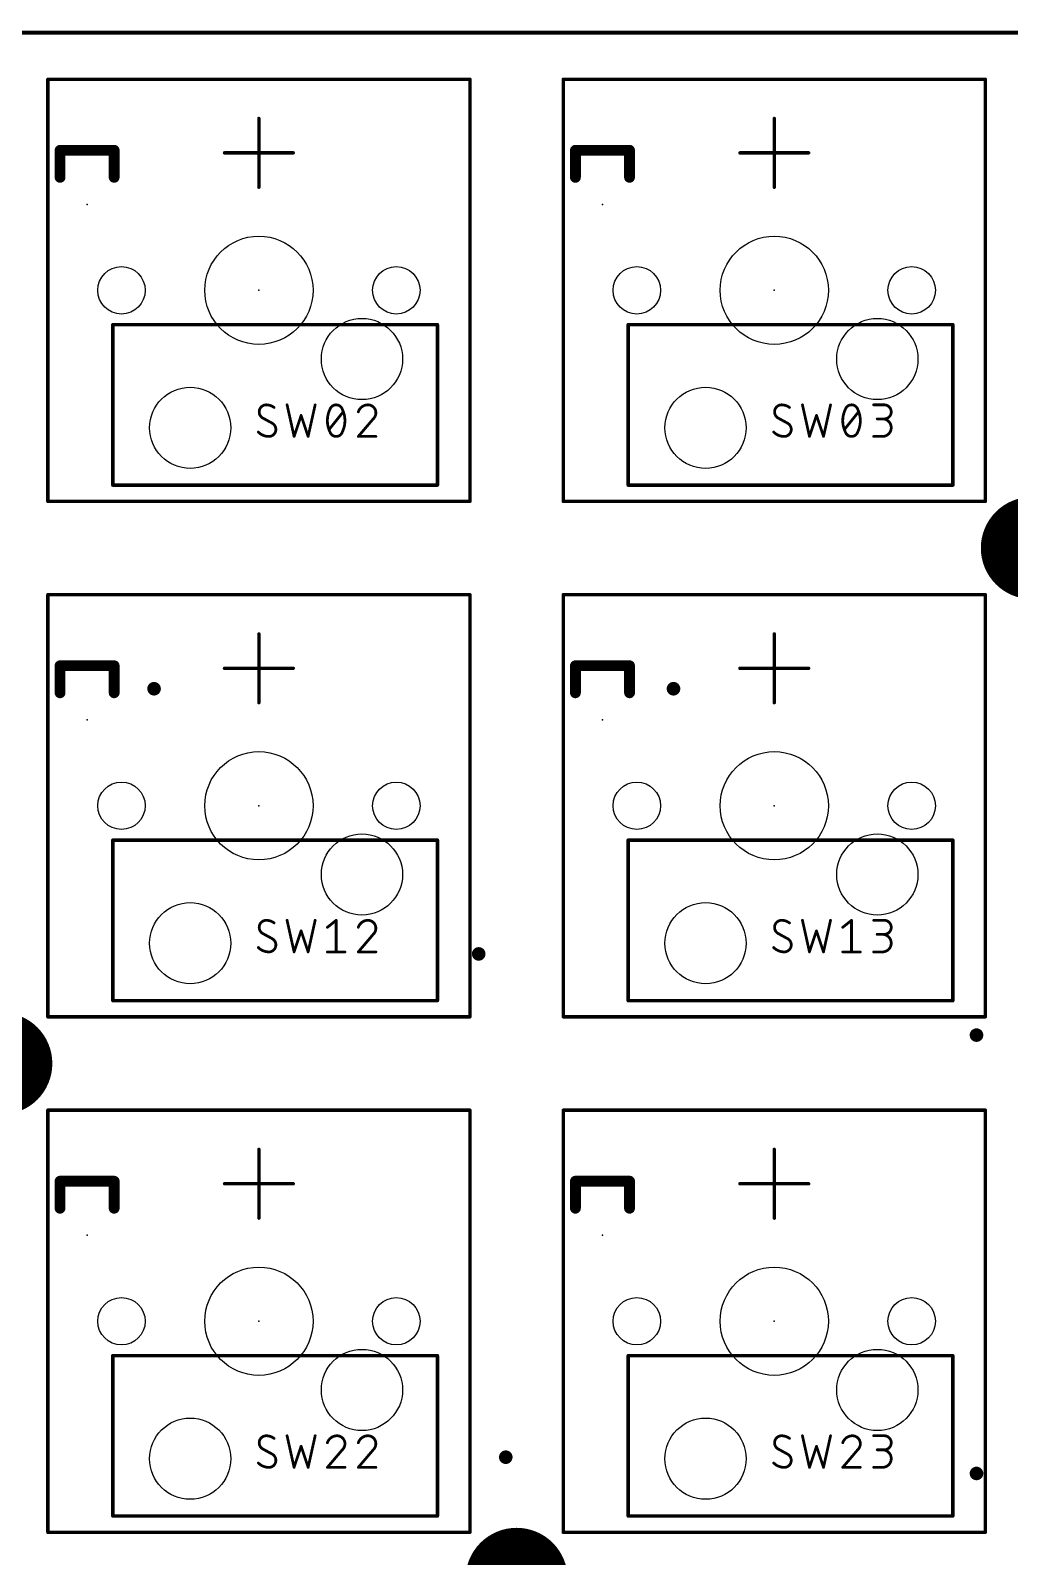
# Model space of a CAD drawing. Extents: x 0 to 305, y 0 to 96.
# Drawn here: x 134.4 to 170.6, y 38.9 to 95.3 of the extents above; entities that cross this region are included whole.
import ezdxf

# ---------------------------------------------------------------- set-up
doc = ezdxf.new("R2010")
doc.units = 0
for name, color, linetype in [('17', 110, 'CONTINUOUS'), ('18', 110, 'CONTINUOUS'), ('20', 31, 'CONTINUOUS'), ('21', 253, 'CONTINUOUS'), ('22', 253, 'CONTINUOUS'), ('23', 53, 'CONTINUOUS'), ('24', 53, 'CONTINUOUS'), ('39', 12, 'CONTINUOUS')]:
    doc.layers.add(name, color=color, linetype=linetype)

# ---------------------------------------------------------------- blocks, each defined once
blk = doc.blocks.new('ROUNDP')
at = {"const_width": 0.5}
blk.add_lwpolyline([(0, -0.25, 1), (0, 0.25, 1), (0, -0.25)], format="xyb", dxfattribs=at)
blk = doc.blocks.new('ROUNDV')
at = {"const_width": 0.5}
blk.add_lwpolyline([(0, -0.25, 1), (0, 0.25, 1), (0, -0.25)], format="xyb", dxfattribs=at)

msp = doc.modelspace()

# ---------------------------------------------------------------- linework, layer by layer
at = {"layer": '20', "const_width": 0.1524}
msp.add_lwpolyline([(3.5, 95.25), (301.3, 95.25)], dxfattribs=at)
at = {"layer": '20'}
for centre, radius in [((142.875, 85.725), 2), ((161.925, 85.725), 2), ((137.795, 85.725), 0.8763), ((147.955, 85.725), 0.8763), ((156.845, 85.725), 0.8763), ((167.005, 85.725), 0.8763), ((146.685, 83.185), 1.5), ((165.735, 83.185), 1.5), ((140.335, 80.645), 1.5), ((159.385, 80.645), 1.5), ((142.875, 66.675), 2), ((161.925, 66.675), 2), ((137.795, 66.675), 0.8763), ((147.955, 66.675), 0.8763), ((156.845, 66.675), 0.8763), ((167.005, 66.675), 0.8763), ((146.685, 64.135), 1.5), ((165.735, 64.135), 1.5), ((140.335, 61.595), 1.5), ((159.385, 61.595), 1.5), ((142.875, 47.625), 2), ((161.925, 47.625), 2), ((137.795, 47.625), 0.8763), ((147.955, 47.625), 0.8763), ((156.845, 47.625), 0.8763), ((167.005, 47.625), 0.8763), ((146.685, 45.085), 1.5), ((165.735, 45.085), 1.5), ((140.335, 42.545), 1.5), ((159.385, 42.545), 1.5)]:
    msp.add_circle(centre, radius, dxfattribs=at)
at = {"layer": '21'}
for points, const_width in [([(142.875, 89.535), (142.875, 92.075)], 0.127), ([(161.925, 89.535), (161.925, 92.075)], 0.127), ([(144.145, 90.805), (141.605, 90.805)], 0.127), ([(163.195, 90.805), (160.655, 90.805)], 0.127), ([(143.9162, 81.4922), (144.1758, 80.3238)], 0.1016), ([(144.6951, 80.3238), (144.9547, 81.4922)], 0.1016), ([(145.4712, 80.5834), (145.9905, 81.2326)], 0.1016), ([(162.9662, 81.4922), (163.2258, 80.3238)], 0.1016), ([(163.7451, 80.3238), (164.0047, 81.4922)], 0.1016), ([(164.5212, 80.5834), (165.0405, 81.2326)], 0.1016), ([(165.5993, 81.4922), (165.9888, 81.4922)], 0.1016), ([(143.3729, 80.8106), (143.0159, 81.0054)], 0.1016), ([(144.1758, 80.3238), (144.4355, 81.1027)], 0.1016), ([(144.4355, 81.1027), (144.6951, 80.3238)], 0.1016), ([(147.101, 80.9729), (146.5493, 80.3238)], 0.1016), ([(162.4229, 80.8106), (162.0659, 81.0054)], 0.1016), ([(163.2258, 80.3238), (163.4855, 81.1027)], 0.1016), ([(163.4855, 81.1027), (163.7451, 80.3238)], 0.1016), ([(165.9888, 80.9729), (165.7291, 80.9729)], 0.1016), ([(146.5493, 80.3238), (147.1984, 80.3238)], 0.1016), ([(165.5993, 80.3238), (165.9238, 80.3238)], 0.1016), ([(142.875, 70.485), (142.875, 73.025)], 0.127), ([(161.925, 70.485), (161.925, 73.025)], 0.127), ([(144.145, 71.755), (141.605, 71.755)], 0.127), ([(163.195, 71.755), (160.655, 71.755)], 0.127), ([(143.9162, 62.4422), (144.1758, 61.2738)], 0.1016), ([(144.1758, 61.2738), (144.4355, 62.0527)], 0.1016), ([(144.4355, 62.0527), (144.6951, 61.2738)], 0.1016), ([(144.6951, 61.2738), (144.9547, 62.4422)], 0.1016), ([(145.4063, 62.1826), (145.7308, 62.4422)], 0.1016), ([(145.7308, 62.4422), (145.7308, 61.2738)], 0.1016), ([(162.9662, 62.4422), (163.2258, 61.2738)], 0.1016), ([(163.2258, 61.2738), (163.4855, 62.0527)], 0.1016), ([(163.4855, 62.0527), (163.7451, 61.2738)], 0.1016), ([(163.7451, 61.2738), (164.0047, 62.4422)], 0.1016), ([(164.4563, 62.1826), (164.7808, 62.4422)], 0.1016), ([(164.7808, 62.4422), (164.7808, 61.2738)], 0.1016), ([(165.5993, 62.4422), (165.9888, 62.4422)], 0.1016), ([(143.3729, 61.7606), (143.0159, 61.9554)], 0.1016), ([(147.101, 61.9229), (146.5493, 61.2738)], 0.1016), ([(162.4229, 61.7606), (162.0659, 61.9554)], 0.1016), ([(165.9888, 61.9229), (165.7291, 61.9229)], 0.1016), ([(145.4063, 61.2738), (146.0554, 61.2738)], 0.1016), ([(146.5493, 61.2738), (147.1984, 61.2738)], 0.1016), ([(164.4563, 61.2738), (165.1054, 61.2738)], 0.1016), ([(165.5993, 61.2738), (165.9238, 61.2738)], 0.1016), ([(142.875, 51.435), (142.875, 53.975)], 0.127), ([(161.925, 51.435), (161.925, 53.975)], 0.127), ([(144.145, 52.705), (141.605, 52.705)], 0.127), ([(163.195, 52.705), (160.655, 52.705)], 0.127), ([(143.9162, 43.3922), (144.1758, 42.2238)], 0.1016), ([(144.6951, 42.2238), (144.9547, 43.3922)], 0.1016), ([(162.9662, 43.3922), (163.2258, 42.2238)], 0.1016), ([(163.7451, 42.2238), (164.0047, 43.3922)], 0.1016), ([(165.5993, 43.3922), (165.9888, 43.3922)], 0.1016), ([(143.3729, 42.7106), (143.0159, 42.9054)], 0.1016), ([(144.1758, 42.2238), (144.4355, 43.0027)], 0.1016), ([(144.4355, 43.0027), (144.6951, 42.2238)], 0.1016), ([(145.958, 42.8729), (145.4063, 42.2238)], 0.1016), ([(147.101, 42.8729), (146.5493, 42.2238)], 0.1016), ([(162.4229, 42.7106), (162.0659, 42.9054)], 0.1016), ([(163.2258, 42.2238), (163.4855, 43.0027)], 0.1016), ([(163.4855, 43.0027), (163.7451, 42.2238)], 0.1016), ([(165.008, 42.8729), (164.4563, 42.2238)], 0.1016), ([(165.9888, 42.8729), (165.7291, 42.8729)], 0.1016), ([(145.4063, 42.2238), (146.0554, 42.2238)], 0.1016), ([(146.5493, 42.2238), (147.1984, 42.2238)], 0.1016), ([(164.4563, 42.2238), (165.1054, 42.2238)], 0.1016), ([(165.5993, 42.2238), (165.9238, 42.2238)], 0.1016)]:
    msp.add_lwpolyline(points, dxfattribs=dict(at, const_width=const_width))
for points, const_width in [([(142.9067, 92.075, 1), (142.8433, 92.075)], 0.0635), ([(161.9567, 92.075, 1), (161.8933, 92.075)], 0.0635), ([(141.605, 90.8368, 1), (141.605, 90.7733)], 0.0635), ([(144.145, 90.7733, 1), (144.145, 90.8368)], 0.0635), ([(160.655, 90.8368, 1), (160.655, 90.7733)], 0.0635), ([(163.195, 90.7733, 1), (163.195, 90.8368)], 0.0635), ([(142.8433, 89.535, 1), (142.9067, 89.535)], 0.0635), ([(161.8933, 89.535, 1), (161.9567, 89.535)], 0.0635), ([(143.1457, 81.4922, 0.4142), (142.8861, 81.2326)], 0.1016), ([(142.8861, 81.2326, 0.2656), (143.0159, 81.0054)], 0.1016), ([(142.9114, 81.2326, 1), (142.8607, 81.2326)], 0.0508), ([(142.8607, 81.2326, 1), (142.9115, 81.2326)], 0.0508), ([(143.4378, 81.3948, 0.1623), (143.1457, 81.4922)], 0.1016), ([(143.1457, 81.5176, 1), (143.1457, 81.4668)], 0.0508), ([(143.1457, 81.4668, 1), (143.1457, 81.5176)], 0.0508), ([(143.4226, 81.3745, 1), (143.453, 81.4152)], 0.0508), ([(143.941, 81.4977, 1), (143.8914, 81.4867)], 0.0508), ([(144.9795, 81.4867, 1), (144.9299, 81.4977)], 0.0508), ([(145.5037, 81.3299, 0.1139), (145.4063, 80.908)], 0.1016), ([(145.4796, 81.3382, 1), (145.5277, 81.3217)], 0.0508), ([(145.7308, 81.4922, 0.3205), (145.5037, 81.3299)], 0.1016), ([(145.5265, 81.3188, 1), (145.4808, 81.3411)], 0.0508), ([(145.958, 81.3299, 0.3205), (145.7308, 81.4922)], 0.1016), ([(145.7308, 81.5176, 1), (145.7308, 81.4668)], 0.0508), ([(145.7308, 81.4668, 1), (145.7308, 81.5176)], 0.0508), ([(145.9809, 81.3411, 1), (145.9352, 81.3188)], 0.0508), ([(146.0554, 80.908, 0.1139), (145.958, 81.3299)], 0.1016), ([(145.934, 81.3217, 1), (145.9821, 81.3382)], 0.0508), ([(146.0103, 81.2167, 1), (145.9707, 81.2484)], 0.0508), ([(146.9063, 81.4922, 0.3252), (146.5493, 81.2326)], 0.1016), ([(146.5251, 81.2404, 1), (146.5735, 81.2247)], 0.0508), ([(147.1984, 81.2001, 0.4142), (146.9063, 81.4922)], 0.1016), ([(146.9063, 81.5176, 1), (146.9063, 81.4668)], 0.0508), ([(146.9063, 81.4668, 1), (146.9063, 81.5176)], 0.0508), ([(147.101, 80.9729, 0.2053), (147.1984, 81.2001)], 0.1016), ([(147.2238, 81.2001, 1), (147.173, 81.2001)], 0.0508), ([(147.173, 81.2001, 1), (147.2238, 81.2001)], 0.0508), ([(162.1957, 81.4922, 0.4142), (161.936, 81.2326)], 0.1016), ([(161.936, 81.2326, 0.2656), (162.0659, 81.0054)], 0.1016), ([(161.9614, 81.2326, 1), (161.9107, 81.2326)], 0.0508), ([(161.9107, 81.2326, 1), (161.9614, 81.2326)], 0.0508), ([(162.4878, 81.3948, 0.1623), (162.1957, 81.4922)], 0.1016), ([(162.1957, 81.5176, 1), (162.1957, 81.4668)], 0.0508), ([(162.1957, 81.4668, 1), (162.1957, 81.5176)], 0.0508), ([(162.4726, 81.3745, 1), (162.503, 81.4152)], 0.0508), ([(162.991, 81.4977, 1), (162.9414, 81.4867)], 0.0508), ([(164.0295, 81.4867, 1), (163.9799, 81.4977)], 0.0508), ([(164.5537, 81.3299, 0.1139), (164.4563, 80.908)], 0.1016), ([(164.5296, 81.3382, 1), (164.5777, 81.3217)], 0.0508), ([(164.7808, 81.4922, 0.3205), (164.5537, 81.3299)], 0.1016), ([(164.5765, 81.3188, 1), (164.5308, 81.3411)], 0.0508), ([(165.008, 81.3299, 0.3205), (164.7808, 81.4922)], 0.1016), ([(164.7808, 81.5176, 1), (164.7808, 81.4668)], 0.0508), ([(164.7808, 81.4668, 1), (164.7808, 81.5176)], 0.0508), ([(165.0309, 81.3411, 1), (164.9852, 81.3188)], 0.0508), ([(165.1054, 80.908, 0.1139), (165.008, 81.3299)], 0.1016), ([(164.984, 81.3217, 1), (165.0321, 81.3382)], 0.0508), ([(165.0603, 81.2167, 1), (165.0207, 81.2484)], 0.0508), ([(165.5993, 81.5176, 1), (165.5993, 81.4668)], 0.0508), ([(165.9888, 80.9729, 1), (165.9888, 81.4922)], 0.1016), ([(165.9888, 81.5176, 1), (165.9888, 81.4668)], 0.0508), ([(165.9888, 81.4668, 1), (165.9888, 81.5176)], 0.0508), ([(143.028, 81.0277, 1), (143.0037, 80.9831)], 0.0508), ([(143.003, 80.9835, 1), (143.0288, 81.0272)], 0.0508), ([(143.5027, 80.5834, 0.2656), (143.3729, 80.8106)], 0.1016), ([(143.3858, 80.8325, 1), (143.36, 80.7887)], 0.0508), ([(143.3607, 80.7883, 1), (143.385, 80.8329)], 0.0508), ([(144.4595, 81.1108, 1), (144.4114, 81.0947)], 0.0508), ([(144.4595, 81.0947, 1), (144.4114, 81.1108)], 0.0508), ([(145.4063, 80.908, 0.1139), (145.5037, 80.4861)], 0.1016), ([(145.4317, 80.908, 1), (145.3809, 80.908)], 0.0508), ([(145.3809, 80.908, 1), (145.4317, 80.908)], 0.0508), ([(145.958, 80.4861, 0.1139), (146.0554, 80.908)], 0.1016), ([(146.0808, 80.908, 1), (146.03, 80.908)], 0.0508), ([(146.03, 80.908, 1), (146.0808, 80.908)], 0.0508), ([(147.0835, 80.9913, 1), (147.1186, 80.9545)], 0.0508), ([(147.1204, 80.9565, 1), (147.0817, 80.9894)], 0.0508), ([(162.078, 81.0277, 1), (162.0537, 80.9831)], 0.0508), ([(162.053, 80.9835, 1), (162.0788, 81.0272)], 0.0508), ([(162.5527, 80.5834, 0.2656), (162.4229, 80.8106)], 0.1016), ([(162.4358, 80.8325, 1), (162.41, 80.7887)], 0.0508), ([(162.4107, 80.7883, 1), (162.435, 80.8329)], 0.0508), ([(163.5095, 81.1108, 1), (163.4614, 81.0947)], 0.0508), ([(163.5095, 81.0947, 1), (163.4614, 81.1108)], 0.0508), ([(164.4563, 80.908, 0.1139), (164.5537, 80.4861)], 0.1016), ([(164.4817, 80.908, 1), (164.4309, 80.908)], 0.0508), ([(164.4309, 80.908, 1), (164.4817, 80.908)], 0.0508), ([(165.008, 80.4861, 0.1139), (165.1054, 80.908)], 0.1016), ([(165.1308, 80.908, 1), (165.08, 80.908)], 0.0508), ([(165.08, 80.908, 1), (165.1308, 80.908)], 0.0508), ([(165.7291, 80.9983, 1), (165.7291, 80.9475)], 0.0508), ([(165.9238, 80.3238, 1), (165.9238, 80.9729)], 0.1016), ([(165.9238, 80.9983, 1), (165.9238, 80.9475)], 0.0508), ([(165.9888, 80.9983, 1), (165.9888, 80.9475)], 0.0508), ([(165.9888, 80.9475, 1), (165.9888, 80.9983)], 0.0508), ([(142.8536, 80.4861, 0.2), (143.2431, 80.3238)], 0.1016), ([(142.8716, 80.504, 1), (142.8356, 80.4682)], 0.0508), ([(143.2431, 80.3238, 0.4142), (143.5027, 80.5834)], 0.1016), ([(143.2431, 80.3492, 1), (143.2431, 80.2984)], 0.0508), ([(143.2431, 80.2984, 1), (143.2431, 80.3492)], 0.0508), ([(143.5281, 80.5834, 1), (143.4773, 80.5834)], 0.0508), ([(143.4773, 80.5834, 1), (143.5281, 80.5834)], 0.0508), ([(144.1517, 80.3318, 1), (144.1999, 80.3158)], 0.0508), ([(144.151, 80.3183, 1), (144.2006, 80.3293)], 0.0508), ([(144.6703, 80.3293, 1), (144.7199, 80.3183)], 0.0508), ([(144.671, 80.3158, 1), (144.7192, 80.3318)], 0.0508), ([(145.4514, 80.5993, 1), (145.491, 80.5676)], 0.0508), ([(145.5277, 80.4943, 1), (145.4796, 80.4778)], 0.0508), ([(145.5037, 80.4861, 0.3205), (145.7308, 80.3238)], 0.1016), ([(145.4808, 80.4749, 1), (145.5265, 80.4972)], 0.0508), ([(145.7308, 80.3238, 0.3205), (145.958, 80.4861)], 0.1016), ([(145.7308, 80.3492, 1), (145.7308, 80.2984)], 0.0508), ([(145.7308, 80.2984, 1), (145.7308, 80.3492)], 0.0508), ([(145.9352, 80.4972, 1), (145.9809, 80.4749)], 0.0508), ([(145.9821, 80.4778, 1), (145.934, 80.4943)], 0.0508), ([(146.5299, 80.3403, 1), (146.5686, 80.3073)], 0.0508), ([(146.5493, 80.3492, 1), (146.5493, 80.2984)], 0.0508), ([(147.1984, 80.2984, 1), (147.1984, 80.3492)], 0.0508), ([(161.9036, 80.4861, 0.2), (162.2931, 80.3238)], 0.1016), ([(161.9216, 80.504, 1), (161.8856, 80.4682)], 0.0508), ([(162.2931, 80.3238, 0.4142), (162.5527, 80.5834)], 0.1016), ([(162.2931, 80.3492, 1), (162.2931, 80.2984)], 0.0508), ([(162.2931, 80.2984, 1), (162.2931, 80.3492)], 0.0508), ([(162.5781, 80.5834, 1), (162.5273, 80.5834)], 0.0508), ([(162.5273, 80.5834, 1), (162.5781, 80.5834)], 0.0508), ([(163.2017, 80.3318, 1), (163.2499, 80.3158)], 0.0508), ([(163.201, 80.3183, 1), (163.2506, 80.3293)], 0.0508), ([(163.7203, 80.3293, 1), (163.7699, 80.3183)], 0.0508), ([(163.721, 80.3158, 1), (163.7692, 80.3318)], 0.0508), ([(164.5014, 80.5993, 1), (164.541, 80.5676)], 0.0508), ([(164.5777, 80.4943, 1), (164.5296, 80.4778)], 0.0508), ([(164.5537, 80.4861, 0.3205), (164.7808, 80.3238)], 0.1016), ([(164.5308, 80.4749, 1), (164.5765, 80.4972)], 0.0508), ([(164.7808, 80.3238, 0.3205), (165.008, 80.4861)], 0.1016), ([(164.7808, 80.3492, 1), (164.7808, 80.2984)], 0.0508), ([(164.7808, 80.2984, 1), (164.7808, 80.3492)], 0.0508), ([(164.9852, 80.4972, 1), (165.0309, 80.4749)], 0.0508), ([(165.0321, 80.4778, 1), (164.984, 80.4943)], 0.0508), ([(165.5993, 80.3492, 1), (165.5993, 80.2984)], 0.0508), ([(165.9238, 80.3492, 1), (165.9238, 80.2984)], 0.0508), ([(165.9238, 80.2984, 1), (165.9238, 80.3492)], 0.0508), ([(142.9067, 73.025, 1), (142.8433, 73.025)], 0.0635), ([(161.9567, 73.025, 1), (161.8933, 73.025)], 0.0635), ([(141.605, 71.7868, 1), (141.605, 71.7233)], 0.0635), ([(144.145, 71.7233, 1), (144.145, 71.7868)], 0.0635), ([(160.655, 71.7868, 1), (160.655, 71.7233)], 0.0635), ([(163.195, 71.7233, 1), (163.195, 71.7868)], 0.0635), ([(142.8433, 70.485, 1), (142.9067, 70.485)], 0.0635), ([(161.8933, 70.485, 1), (161.9567, 70.485)], 0.0635), ([(143.1457, 62.4422, 0.4142), (142.8861, 62.1826)], 0.1016), ([(142.8861, 62.1826, 0.2656), (143.0159, 61.9554)], 0.1016), ([(142.9114, 62.1826, 1), (142.8607, 62.1826)], 0.0508), ([(142.8607, 62.1826, 1), (142.9115, 62.1826)], 0.0508), ([(143.4378, 62.3448, 0.1623), (143.1457, 62.4422)], 0.1016), ([(143.1457, 62.4676, 1), (143.1457, 62.4168)], 0.0508), ([(143.1457, 62.4168, 1), (143.1457, 62.4676)], 0.0508), ([(143.4226, 62.3245, 1), (143.453, 62.3652)], 0.0508), ([(143.941, 62.4477, 1), (143.8914, 62.4367)], 0.0508), ([(144.4595, 62.0608, 1), (144.4114, 62.0447)], 0.0508), ([(144.4595, 62.0447, 1), (144.4114, 62.0608)], 0.0508), ([(144.9795, 62.4367, 1), (144.9299, 62.4477)], 0.0508), ([(145.3904, 62.2024, 1), (145.4222, 62.1627)], 0.0508), ([(145.7562, 62.4422, 1), (145.7054, 62.4422)], 0.0508), ([(145.7467, 62.4224, 1), (145.715, 62.462)], 0.0508), ([(146.9063, 62.4422, 0.3252), (146.5493, 62.1826)], 0.1016), ([(146.5251, 62.1904, 1), (146.5735, 62.1747)], 0.0508), ([(147.1984, 62.1501, 0.4142), (146.9063, 62.4422)], 0.1016), ([(146.9063, 62.4676, 1), (146.9063, 62.4168)], 0.0508), ([(146.9063, 62.4168, 1), (146.9063, 62.4676)], 0.0508), ([(147.101, 61.9229, 0.2053), (147.1984, 62.1501)], 0.1016), ([(147.2238, 62.1501, 1), (147.173, 62.1501)], 0.0508), ([(147.173, 62.1501, 1), (147.2238, 62.1501)], 0.0508), ([(162.1957, 62.4422, 0.4142), (161.936, 62.1826)], 0.1016), ([(161.936, 62.1826, 0.2656), (162.0659, 61.9554)], 0.1016), ([(161.9614, 62.1826, 1), (161.9107, 62.1826)], 0.0508), ([(161.9107, 62.1826, 1), (161.9614, 62.1826)], 0.0508), ([(162.4878, 62.3448, 0.1623), (162.1957, 62.4422)], 0.1016), ([(162.1957, 62.4676, 1), (162.1957, 62.4168)], 0.0508), ([(162.1957, 62.4168, 1), (162.1957, 62.4676)], 0.0508), ([(162.4726, 62.3245, 1), (162.503, 62.3652)], 0.0508), ([(162.991, 62.4477, 1), (162.9414, 62.4367)], 0.0508), ([(163.5095, 62.0608, 1), (163.4614, 62.0447)], 0.0508), ([(163.5095, 62.0447, 1), (163.4614, 62.0608)], 0.0508), ([(164.0295, 62.4367, 1), (163.9799, 62.4477)], 0.0508), ([(164.4404, 62.2024, 1), (164.4722, 62.1627)], 0.0508), ([(164.8062, 62.4422, 1), (164.7554, 62.4422)], 0.0508), ([(164.7967, 62.4224, 1), (164.765, 62.462)], 0.0508), ([(165.5993, 62.4676, 1), (165.5993, 62.4168)], 0.0508), ([(165.9888, 61.9229, 1), (165.9888, 62.4422)], 0.1016), ([(165.9888, 62.4676, 1), (165.9888, 62.4168)], 0.0508), ([(165.9888, 62.4168, 1), (165.9888, 62.4676)], 0.0508), ([(142.8536, 61.4361, 0.2), (143.2431, 61.2738)], 0.1016), ([(142.8716, 61.454, 1), (142.8356, 61.4182)], 0.0508), ([(143.028, 61.9777, 1), (143.0037, 61.9331)], 0.0508), ([(143.003, 61.9335, 1), (143.0288, 61.9772)], 0.0508), ([(143.2431, 61.2738, 0.4142), (143.5027, 61.5334)], 0.1016), ([(143.5027, 61.5334, 0.2656), (143.3729, 61.7606)], 0.1016), ([(143.3858, 61.7825, 1), (143.36, 61.7387)], 0.0508), ([(143.3607, 61.7383, 1), (143.385, 61.7829)], 0.0508), ([(143.5281, 61.5334, 1), (143.4773, 61.5334)], 0.0508), ([(143.4773, 61.5334, 1), (143.5281, 61.5334)], 0.0508), ([(147.0835, 61.9413, 1), (147.1186, 61.9045)], 0.0508), ([(147.1204, 61.9065, 1), (147.0817, 61.9394)], 0.0508), ([(161.9036, 61.4361, 0.2), (162.2931, 61.2738)], 0.1016), ([(161.9216, 61.454, 1), (161.8856, 61.4182)], 0.0508), ([(162.078, 61.9777, 1), (162.0537, 61.9331)], 0.0508), ([(162.053, 61.9335, 1), (162.0788, 61.9772)], 0.0508), ([(162.2931, 61.2738, 0.4142), (162.5527, 61.5334)], 0.1016), ([(162.5527, 61.5334, 0.2656), (162.4229, 61.7606)], 0.1016), ([(162.4358, 61.7825, 1), (162.41, 61.7387)], 0.0508), ([(162.4107, 61.7383, 1), (162.435, 61.7829)], 0.0508), ([(162.5781, 61.5334, 1), (162.5273, 61.5334)], 0.0508), ([(162.5273, 61.5334, 1), (162.5781, 61.5334)], 0.0508), ([(165.7291, 61.9483, 1), (165.7291, 61.8975)], 0.0508), ([(165.9238, 61.2738, 1), (165.9238, 61.9229)], 0.1016), ([(165.9238, 61.9483, 1), (165.9238, 61.8975)], 0.0508), ([(165.9888, 61.9483, 1), (165.9888, 61.8975)], 0.0508), ([(165.9888, 61.8975, 1), (165.9888, 61.9483)], 0.0508), ([(143.2431, 61.2992, 1), (143.2431, 61.2484)], 0.0508), ([(143.2431, 61.2484, 1), (143.2431, 61.2992)], 0.0508), ([(144.1517, 61.2818, 1), (144.1999, 61.2658)], 0.0508), ([(144.151, 61.2683, 1), (144.2006, 61.2793)], 0.0508), ([(144.6703, 61.2793, 1), (144.7199, 61.2683)], 0.0508), ([(144.671, 61.2658, 1), (144.7192, 61.2818)], 0.0508), ([(145.4063, 61.2992, 1), (145.4063, 61.2484)], 0.0508), ([(145.7054, 61.2738, 1), (145.7562, 61.2738)], 0.0508), ([(146.0554, 61.2484, 1), (146.0554, 61.2992)], 0.0508), ([(146.5299, 61.2903, 1), (146.5686, 61.2573)], 0.0508), ([(146.5493, 61.2992, 1), (146.5493, 61.2484)], 0.0508), ([(147.1984, 61.2484, 1), (147.1984, 61.2992)], 0.0508), ([(162.2931, 61.2992, 1), (162.2931, 61.2484)], 0.0508), ([(162.2931, 61.2484, 1), (162.2931, 61.2992)], 0.0508), ([(163.2017, 61.2818, 1), (163.2499, 61.2658)], 0.0508), ([(163.201, 61.2683, 1), (163.2506, 61.2793)], 0.0508), ([(163.7203, 61.2793, 1), (163.7699, 61.2683)], 0.0508), ([(163.721, 61.2658, 1), (163.7692, 61.2818)], 0.0508), ([(164.4563, 61.2992, 1), (164.4563, 61.2484)], 0.0508), ([(164.7554, 61.2738, 1), (164.8062, 61.2738)], 0.0508), ([(165.1054, 61.2484, 1), (165.1054, 61.2992)], 0.0508), ([(165.5993, 61.2992, 1), (165.5993, 61.2484)], 0.0508), ([(165.9238, 61.2992, 1), (165.9238, 61.2484)], 0.0508), ([(165.9238, 61.2484, 1), (165.9238, 61.2992)], 0.0508), ([(142.9067, 53.975, 1), (142.8433, 53.975)], 0.0635), ([(161.9567, 53.975, 1), (161.8933, 53.975)], 0.0635), ([(141.605, 52.7368, 1), (141.605, 52.6733)], 0.0635), ([(144.145, 52.6733, 1), (144.145, 52.7368)], 0.0635), ([(160.655, 52.7368, 1), (160.655, 52.6733)], 0.0635), ([(163.195, 52.6733, 1), (163.195, 52.7368)], 0.0635), ([(142.8433, 51.435, 1), (142.9067, 51.435)], 0.0635), ([(161.8933, 51.435, 1), (161.9567, 51.435)], 0.0635), ([(143.1457, 43.3922, 0.4142), (142.8861, 43.1326)], 0.1016), ([(143.4378, 43.2948, 0.1623), (143.1457, 43.3922)], 0.1016), ([(143.1457, 43.4176, 1), (143.1457, 43.3668)], 0.0508), ([(143.1457, 43.3668, 1), (143.1457, 43.4176)], 0.0508), ([(143.941, 43.3977, 1), (143.8914, 43.3867)], 0.0508), ([(144.9795, 43.3867, 1), (144.9299, 43.3977)], 0.0508), ([(145.7633, 43.3922, 0.3252), (145.4063, 43.1326)], 0.1016), ([(146.0554, 43.1001, 0.4142), (145.7633, 43.3922)], 0.1016), ([(145.7633, 43.4176, 1), (145.7633, 43.3668)], 0.0508), ([(145.7633, 43.3668, 1), (145.7633, 43.4176)], 0.0508), ([(146.9063, 43.3922, 0.3252), (146.5493, 43.1326)], 0.1016), ([(147.1984, 43.1001, 0.4142), (146.9063, 43.3922)], 0.1016), ([(146.9063, 43.4176, 1), (146.9063, 43.3668)], 0.0508), ([(146.9063, 43.3668, 1), (146.9063, 43.4176)], 0.0508), ([(162.1957, 43.3922, 0.4142), (161.936, 43.1326)], 0.1016), ([(162.4878, 43.2948, 0.1623), (162.1957, 43.3922)], 0.1016), ([(162.1957, 43.4176, 1), (162.1957, 43.3668)], 0.0508), ([(162.1957, 43.3668, 1), (162.1957, 43.4176)], 0.0508), ([(162.991, 43.3977, 1), (162.9414, 43.3867)], 0.0508), ([(164.0295, 43.3867, 1), (163.9799, 43.3977)], 0.0508), ([(164.8133, 43.3922, 0.3252), (164.4563, 43.1326)], 0.1016), ([(165.1054, 43.1001, 0.4142), (164.8133, 43.3922)], 0.1016), ([(164.8133, 43.4176, 1), (164.8133, 43.3668)], 0.0508), ([(164.8133, 43.3668, 1), (164.8133, 43.4176)], 0.0508), ([(165.5993, 43.4176, 1), (165.5993, 43.3668)], 0.0508), ([(165.9888, 42.8729, 1), (165.9888, 43.3922)], 0.1016), ([(165.9888, 43.4176, 1), (165.9888, 43.3668)], 0.0508), ([(165.9888, 43.3668, 1), (165.9888, 43.4176)], 0.0508), ([(142.8861, 43.1326, 0.2656), (143.0159, 42.9054)], 0.1016), ([(142.9114, 43.1326, 1), (142.8607, 43.1326)], 0.0508), ([(142.8607, 43.1326, 1), (142.9115, 43.1326)], 0.0508), ([(143.028, 42.9277, 1), (143.0037, 42.8831)], 0.0508), ([(143.003, 42.8835, 1), (143.0288, 42.9272)], 0.0508), ([(143.4226, 43.2745, 1), (143.453, 43.3152)], 0.0508), ([(144.4595, 43.0108, 1), (144.4114, 42.9947)], 0.0508), ([(144.4595, 42.9947, 1), (144.4114, 43.0108)], 0.0508), ([(145.3821, 43.1404, 1), (145.4305, 43.1247)], 0.0508), ([(145.958, 42.8729, 0.2053), (146.0554, 43.1001)], 0.1016), ([(145.9405, 42.8913, 1), (145.9756, 42.8545)], 0.0508), ([(145.9774, 42.8565, 1), (145.9387, 42.8894)], 0.0508), ([(146.0808, 43.1001, 1), (146.03, 43.1001)], 0.0508), ([(146.03, 43.1001, 1), (146.0808, 43.1001)], 0.0508), ([(146.5251, 43.1404, 1), (146.5735, 43.1247)], 0.0508), ([(147.101, 42.8729, 0.2053), (147.1984, 43.1001)], 0.1016), ([(147.0835, 42.8913, 1), (147.1186, 42.8545)], 0.0508), ([(147.1204, 42.8565, 1), (147.0817, 42.8894)], 0.0508), ([(147.2238, 43.1001, 1), (147.173, 43.1001)], 0.0508), ([(147.173, 43.1001, 1), (147.2238, 43.1001)], 0.0508), ([(161.936, 43.1326, 0.2656), (162.0659, 42.9054)], 0.1016), ([(161.9614, 43.1326, 1), (161.9107, 43.1326)], 0.0508), ([(161.9107, 43.1326, 1), (161.9614, 43.1326)], 0.0508), ([(162.078, 42.9277, 1), (162.0537, 42.8831)], 0.0508), ([(162.053, 42.8835, 1), (162.0788, 42.9272)], 0.0508), ([(162.4726, 43.2745, 1), (162.503, 43.3152)], 0.0508), ([(163.5095, 43.0108, 1), (163.4614, 42.9947)], 0.0508), ([(163.5095, 42.9947, 1), (163.4614, 43.0108)], 0.0508), ([(164.4321, 43.1404, 1), (164.4805, 43.1247)], 0.0508), ([(165.008, 42.8729, 0.2053), (165.1054, 43.1001)], 0.1016), ([(164.9905, 42.8913, 1), (165.0256, 42.8545)], 0.0508), ([(165.0274, 42.8565, 1), (164.9887, 42.8894)], 0.0508), ([(165.1308, 43.1001, 1), (165.08, 43.1001)], 0.0508), ([(165.08, 43.1001, 1), (165.1308, 43.1001)], 0.0508), ([(165.7291, 42.8983, 1), (165.7291, 42.8475)], 0.0508), ([(165.9238, 42.2238, 1), (165.9238, 42.8729)], 0.1016), ([(165.9238, 42.8983, 1), (165.9238, 42.8475)], 0.0508), ([(165.9888, 42.8983, 1), (165.9888, 42.8475)], 0.0508), ([(165.9888, 42.8475, 1), (165.9888, 42.8983)], 0.0508), ([(142.8536, 42.3861, 0.2), (143.2431, 42.2238)], 0.1016), ([(142.8716, 42.404, 1), (142.8356, 42.3682)], 0.0508), ([(143.2431, 42.2238, 0.4142), (143.5027, 42.4834)], 0.1016), ([(143.5027, 42.4834, 0.2656), (143.3729, 42.7106)], 0.1016), ([(143.3858, 42.7325, 1), (143.36, 42.6887)], 0.0508), ([(143.3607, 42.6883, 1), (143.385, 42.7329)], 0.0508), ([(143.5281, 42.4834, 1), (143.4773, 42.4834)], 0.0508), ([(143.4773, 42.4834, 1), (143.5281, 42.4834)], 0.0508), ([(161.9036, 42.3861, 0.2), (162.2931, 42.2238)], 0.1016), ([(161.9216, 42.404, 1), (161.8856, 42.3682)], 0.0508), ([(162.2931, 42.2238, 0.4142), (162.5527, 42.4834)], 0.1016), ([(162.5527, 42.4834, 0.2656), (162.4229, 42.7106)], 0.1016), ([(162.4358, 42.7325, 1), (162.41, 42.6887)], 0.0508), ([(162.4107, 42.6883, 1), (162.435, 42.7329)], 0.0508), ([(162.5781, 42.4834, 1), (162.5273, 42.4834)], 0.0508), ([(162.5273, 42.4834, 1), (162.5781, 42.4834)], 0.0508), ([(143.2431, 42.2492, 1), (143.2431, 42.1984)], 0.0508), ([(143.2431, 42.1984, 1), (143.2431, 42.2492)], 0.0508), ([(144.1517, 42.2318, 1), (144.1999, 42.2158)], 0.0508), ([(144.151, 42.2183, 1), (144.2006, 42.2293)], 0.0508), ([(144.6703, 42.2293, 1), (144.7199, 42.2183)], 0.0508), ([(144.671, 42.2158, 1), (144.7192, 42.2318)], 0.0508), ([(145.3869, 42.2403, 1), (145.4256, 42.2073)], 0.0508), ([(145.4063, 42.2492, 1), (145.4063, 42.1984)], 0.0508), ([(146.0554, 42.1984, 1), (146.0554, 42.2492)], 0.0508), ([(146.5299, 42.2403, 1), (146.5686, 42.2073)], 0.0508), ([(146.5493, 42.2492, 1), (146.5493, 42.1984)], 0.0508), ([(147.1984, 42.1984, 1), (147.1984, 42.2492)], 0.0508), ([(162.2931, 42.2492, 1), (162.2931, 42.1984)], 0.0508), ([(162.2931, 42.1984, 1), (162.2931, 42.2492)], 0.0508), ([(163.2017, 42.2318, 1), (163.2499, 42.2158)], 0.0508), ([(163.201, 42.2183, 1), (163.2506, 42.2293)], 0.0508), ([(163.7203, 42.2293, 1), (163.7699, 42.2183)], 0.0508), ([(163.721, 42.2158, 1), (163.7692, 42.2318)], 0.0508), ([(164.4369, 42.2403, 1), (164.4756, 42.2073)], 0.0508), ([(164.4563, 42.2492, 1), (164.4563, 42.1984)], 0.0508), ([(165.1054, 42.1984, 1), (165.1054, 42.2492)], 0.0508), ([(165.5993, 42.2492, 1), (165.5993, 42.1984)], 0.0508), ([(165.9238, 42.2492, 1), (165.9238, 42.1984)], 0.0508), ([(165.9238, 42.1984, 1), (165.9238, 42.2492)], 0.0508)]:
    msp.add_lwpolyline(points, format="xyb", dxfattribs=dict(at, const_width=const_width))
at = {"layer": '22', "const_width": 0.4}
for points in [[(135.525, 89.9), (135.525, 90.9)], [(135.525, 90.9), (137.525, 90.9)], [(137.525, 90.9), (137.525, 89.9)], [(154.575, 89.9), (154.575, 90.9)], [(154.575, 90.9), (156.575, 90.9)], [(156.575, 90.9), (156.575, 89.9)], [(135.525, 70.85), (135.525, 71.85)], [(135.525, 71.85), (137.525, 71.85)], [(137.525, 71.85), (137.525, 70.85)], [(154.575, 70.85), (154.575, 71.85)], [(154.575, 71.85), (156.575, 71.85)], [(156.575, 71.85), (156.575, 70.85)], [(135.525, 51.8), (135.525, 52.8)], [(135.525, 52.8), (137.525, 52.8)], [(137.525, 52.8), (137.525, 51.8)], [(154.575, 51.8), (154.575, 52.8)], [(154.575, 52.8), (156.575, 52.8)], [(156.575, 52.8), (156.575, 51.8)]]:
    msp.add_lwpolyline(points, dxfattribs=at)
at = {"layer": '22', "const_width": 0.2}
for points in [[(135.625, 90.9, 1), (135.425, 90.9)], [(135.525, 91, 1), (135.525, 90.8)], [(137.625, 90.9, 1), (137.425, 90.9)], [(137.525, 90.8, 1), (137.525, 91)], [(154.675, 90.9, 1), (154.475, 90.9)], [(154.575, 91, 1), (154.575, 90.8)], [(156.675, 90.9, 1), (156.475, 90.9)], [(156.575, 90.8, 1), (156.575, 91)], [(135.425, 89.9, 1), (135.625, 89.9)], [(137.425, 89.9, 1), (137.625, 89.9)], [(154.475, 89.9, 1), (154.675, 89.9)], [(156.475, 89.9, 1), (156.675, 89.9)], [(135.625, 71.85, 1), (135.425, 71.85)], [(135.525, 71.95, 1), (135.525, 71.75)], [(137.625, 71.85, 1), (137.425, 71.85)], [(137.525, 71.75, 1), (137.525, 71.95)], [(154.675, 71.85, 1), (154.475, 71.85)], [(154.575, 71.95, 1), (154.575, 71.75)], [(156.675, 71.85, 1), (156.475, 71.85)], [(156.575, 71.75, 1), (156.575, 71.95)], [(135.425, 70.85, 1), (135.625, 70.85)], [(137.425, 70.85, 1), (137.625, 70.85)], [(154.475, 70.85, 1), (154.675, 70.85)], [(156.475, 70.85, 1), (156.675, 70.85)], [(135.625, 52.8, 1), (135.425, 52.8)], [(135.525, 52.9, 1), (135.525, 52.7)], [(137.625, 52.8, 1), (137.425, 52.8)], [(137.525, 52.7, 1), (137.525, 52.9)], [(154.675, 52.8, 1), (154.475, 52.8)], [(154.575, 52.9, 1), (154.575, 52.7)], [(156.675, 52.8, 1), (156.475, 52.8)], [(156.575, 52.7, 1), (156.575, 52.9)], [(135.425, 51.8, 1), (135.625, 51.8)], [(137.425, 51.8, 1), (137.625, 51.8)], [(154.475, 51.8, 1), (154.675, 51.8)], [(156.475, 51.8, 1), (156.675, 51.8)]]:
    msp.add_lwpolyline(points, format="xyb", dxfattribs=at)
at = {"layer": '23'}
for p in [(142.875, 85.725), (161.925, 85.725), (142.875, 66.675), (161.925, 66.675), (142.875, 47.625), (161.925, 47.625)]:
    msp.add_point(p, dxfattribs=at)
at = {"layer": '24'}
for p in [(136.525, 88.9), (155.575, 88.9), (136.525, 69.85), (155.575, 69.85), (136.525, 50.8), (155.575, 50.8)]:
    msp.add_point(p, dxfattribs=at)
at = {"layer": '39', "const_width": 0.127}
for points in [[(135.075, 77.925), (135.075, 93.525)], [(135.075, 93.525), (150.675, 93.525)], [(150.675, 93.525), (150.675, 77.925)], [(154.125, 77.925), (154.125, 93.525)], [(154.125, 93.525), (169.725, 93.525)], [(169.725, 93.525), (169.725, 77.925)], [(149.475, 84.455), (137.475, 84.455)], [(137.475, 84.455), (137.475, 78.525)], [(149.475, 78.525), (149.475, 84.455)], [(168.525, 84.455), (156.525, 84.455)], [(156.525, 84.455), (156.525, 78.525)], [(168.525, 78.525), (168.525, 84.455)], [(137.475, 78.525), (149.475, 78.525)], [(156.525, 78.525), (168.525, 78.525)], [(150.675, 77.925), (135.075, 77.925)], [(169.725, 77.925), (154.125, 77.925)], [(135.075, 58.875), (135.075, 74.475)], [(135.075, 74.475), (150.675, 74.475)], [(150.675, 74.475), (150.675, 58.875)], [(154.125, 58.875), (154.125, 74.475)], [(154.125, 74.475), (169.725, 74.475)], [(169.725, 74.475), (169.725, 58.875)], [(149.475, 65.405), (137.475, 65.405)], [(137.475, 65.405), (137.475, 59.475)], [(149.475, 59.475), (149.475, 65.405)], [(168.525, 65.405), (156.525, 65.405)], [(156.525, 65.405), (156.525, 59.475)], [(168.525, 59.475), (168.525, 65.405)], [(137.475, 59.475), (149.475, 59.475)], [(156.525, 59.475), (168.525, 59.475)], [(150.675, 58.875), (135.075, 58.875)], [(169.725, 58.875), (154.125, 58.875)], [(135.075, 39.825), (135.075, 55.425)], [(135.075, 55.425), (150.675, 55.425)], [(150.675, 55.425), (150.675, 39.825)], [(154.125, 39.825), (154.125, 55.425)], [(154.125, 55.425), (169.725, 55.425)], [(169.725, 55.425), (169.725, 39.825)], [(149.475, 46.355), (137.475, 46.355)], [(137.475, 46.355), (137.475, 40.425)], [(149.475, 40.425), (149.475, 46.355)], [(168.525, 46.355), (156.525, 46.355)], [(156.525, 46.355), (156.525, 40.425)], [(168.525, 40.425), (168.525, 46.355)], [(137.475, 40.425), (149.475, 40.425)], [(156.525, 40.425), (168.525, 40.425)], [(150.675, 39.825), (135.075, 39.825)], [(169.725, 39.825), (154.125, 39.825)]]:
    msp.add_lwpolyline(points, dxfattribs=at)
at = {"layer": '39', "const_width": 0.0635}
for points in [[(135.1068, 93.525, 1), (135.0433, 93.525)], [(135.075, 93.5568, 1), (135.075, 93.4933)], [(150.7067, 93.525, 1), (150.6433, 93.525)], [(150.675, 93.4933, 1), (150.675, 93.5568)], [(154.125, 93.5568, 1), (154.125, 93.4933)], [(154.1567, 93.525, 1), (154.0933, 93.525)], [(169.7567, 93.525, 1), (169.6933, 93.525)], [(169.725, 93.4933, 1), (169.725, 93.5568)], [(137.475, 84.4868, 1), (137.475, 84.4232)], [(137.5067, 84.455, 1), (137.4433, 84.455)], [(149.5067, 84.455, 1), (149.4433, 84.455)], [(149.475, 84.4232, 1), (149.475, 84.4868)], [(156.525, 84.4868, 1), (156.525, 84.4232)], [(156.5567, 84.455, 1), (156.4933, 84.455)], [(168.5567, 84.455, 1), (168.4933, 84.455)], [(168.525, 84.4232, 1), (168.525, 84.4868)], [(137.475, 78.5568, 1), (137.475, 78.4933)], [(137.4433, 78.525, 1), (137.5067, 78.525)], [(149.4433, 78.525, 1), (149.5067, 78.525)], [(149.475, 78.4933, 1), (149.475, 78.5568)], [(156.525, 78.5568, 1), (156.525, 78.4933)], [(156.4933, 78.525, 1), (156.5567, 78.525)], [(168.4933, 78.525, 1), (168.5567, 78.525)], [(168.525, 78.4933, 1), (168.525, 78.5568)], [(135.075, 77.9567, 1), (135.075, 77.8932)], [(135.0433, 77.925, 1), (135.1068, 77.925)], [(150.6433, 77.925, 1), (150.7067, 77.925)], [(150.675, 77.8932, 1), (150.675, 77.9567)], [(154.125, 77.9567, 1), (154.125, 77.8932)], [(154.0933, 77.925, 1), (154.1567, 77.925)], [(169.6933, 77.925, 1), (169.7567, 77.925)], [(169.725, 77.8932, 1), (169.725, 77.9567)], [(135.075, 74.5068, 1), (135.075, 74.4433)], [(135.1068, 74.475, 1), (135.0433, 74.475)], [(150.7067, 74.475, 1), (150.6433, 74.475)], [(150.675, 74.4433, 1), (150.675, 74.5068)], [(154.125, 74.5068, 1), (154.125, 74.4433)], [(154.1567, 74.475, 1), (154.0933, 74.475)], [(169.7567, 74.475, 1), (169.6933, 74.475)], [(169.725, 74.4433, 1), (169.725, 74.5068)], [(137.475, 65.4368, 1), (137.475, 65.3732)], [(137.5067, 65.405, 1), (137.4433, 65.405)], [(149.5067, 65.405, 1), (149.4433, 65.405)], [(149.475, 65.3732, 1), (149.475, 65.4368)], [(156.525, 65.4368, 1), (156.525, 65.3732)], [(156.5567, 65.405, 1), (156.4933, 65.405)], [(168.5567, 65.405, 1), (168.4933, 65.405)], [(168.525, 65.3732, 1), (168.525, 65.4368)], [(137.475, 59.5068, 1), (137.475, 59.4432)], [(137.4433, 59.475, 1), (137.5067, 59.475)], [(149.4433, 59.475, 1), (149.5067, 59.475)], [(149.475, 59.4432, 1), (149.475, 59.5068)], [(156.525, 59.5068, 1), (156.525, 59.4432)], [(156.4933, 59.475, 1), (156.5567, 59.475)], [(168.4933, 59.475, 1), (168.5567, 59.475)], [(168.525, 59.4432, 1), (168.525, 59.5068)], [(135.075, 58.9068, 1), (135.075, 58.8432)], [(135.0433, 58.875, 1), (135.1068, 58.875)], [(150.6433, 58.875, 1), (150.7067, 58.875)], [(150.675, 58.8432, 1), (150.675, 58.9068)], [(154.125, 58.9068, 1), (154.125, 58.8432)], [(154.0933, 58.875, 1), (154.1567, 58.875)], [(169.6933, 58.875, 1), (169.7567, 58.875)], [(169.725, 58.8432, 1), (169.725, 58.9068)], [(135.075, 55.4568, 1), (135.075, 55.3933)], [(135.1068, 55.425, 1), (135.0433, 55.425)], [(150.7067, 55.425, 1), (150.6433, 55.425)], [(150.675, 55.3933, 1), (150.675, 55.4568)], [(154.125, 55.4568, 1), (154.125, 55.3933)], [(154.1567, 55.425, 1), (154.0933, 55.425)], [(169.7567, 55.425, 1), (169.6933, 55.425)], [(169.725, 55.3933, 1), (169.725, 55.4568)], [(137.475, 46.3868, 1), (137.475, 46.3233)], [(137.5067, 46.355, 1), (137.4433, 46.355)], [(149.5067, 46.355, 1), (149.4433, 46.355)], [(149.475, 46.3233, 1), (149.475, 46.3868)], [(156.525, 46.3868, 1), (156.525, 46.3233)], [(156.5567, 46.355, 1), (156.4933, 46.355)], [(168.5567, 46.355, 1), (168.4933, 46.355)], [(168.525, 46.3233, 1), (168.525, 46.3868)], [(137.475, 40.4568, 1), (137.475, 40.3933)], [(137.4433, 40.425, 1), (137.5067, 40.425)], [(149.4433, 40.425, 1), (149.5067, 40.425)], [(149.475, 40.3933, 1), (149.475, 40.4568)], [(156.525, 40.4568, 1), (156.525, 40.3933)], [(156.4933, 40.425, 1), (156.5567, 40.425)], [(168.4933, 40.425, 1), (168.5567, 40.425)], [(168.525, 40.3933, 1), (168.525, 40.4568)], [(135.075, 39.8568, 1), (135.075, 39.7933)], [(135.0433, 39.825, 1), (135.1068, 39.825)], [(150.6433, 39.825, 1), (150.7067, 39.825)], [(150.675, 39.7933, 1), (150.675, 39.8568)], [(154.125, 39.8568, 1), (154.125, 39.7933)], [(154.0933, 39.825, 1), (154.1567, 39.825)], [(169.6933, 39.825, 1), (169.7567, 39.825)], [(169.725, 39.7933, 1), (169.725, 39.8568)]]:
    msp.add_lwpolyline(points, format="xyb", dxfattribs=at)

# ---------------------------------------------------------------- block references
at = {"layer": '17', "xscale": 3.78, "yscale": 3.78}
for p in [(171.45, 76.2), (171.45, 76.2), (133.35, 57.15), (133.35, 57.15), (152.4, 38.1), (152.4, 38.1)]:
    msp.add_blockref('ROUNDP', p, dxfattribs=at)
at = {"layer": '18', "xscale": 0.5024, "yscale": 0.5024}
for p in [(139, 71), (139, 71), (158.2, 71), (158.2, 71), (151, 61.2), (151, 61.2), (169.4, 58.2), (169.4, 58.2), (152, 42.6), (152, 42.6), (169.4, 42), (169.4, 42)]:
    msp.add_blockref('ROUNDV', p, dxfattribs=at)

doc.saveas('drawing.dxf')
